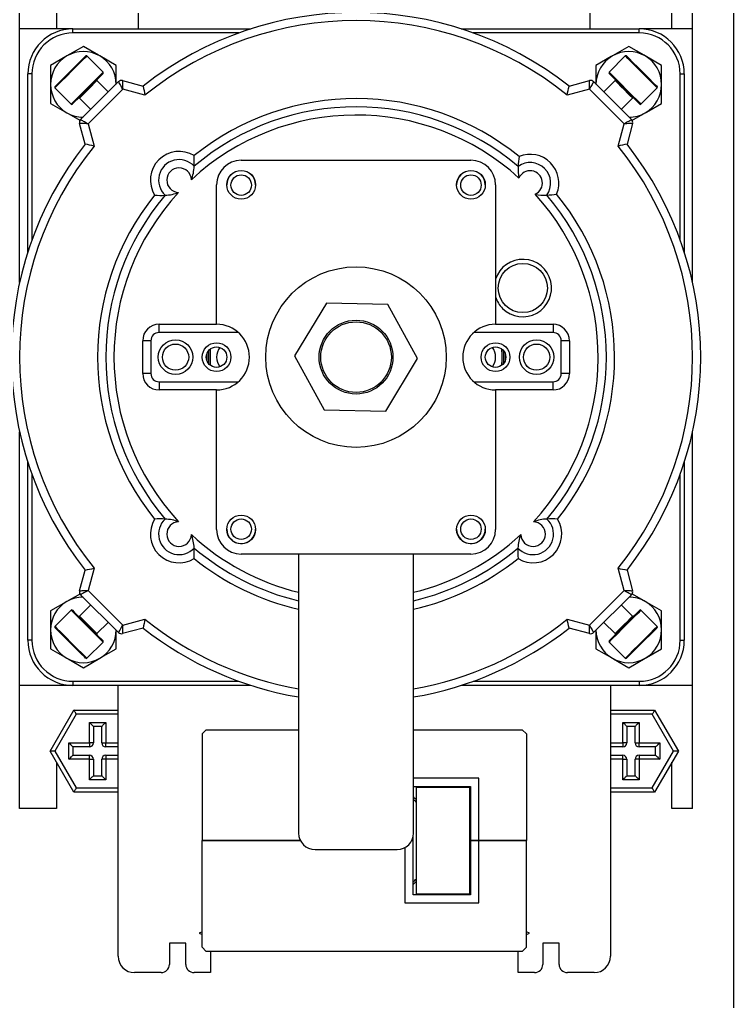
# Model space of a CAD drawing. Header units: millimetres. Extents: x 4754612 to 5801174, y 2368242 to 2777223.
# Drawn here: x 4950218.8 to 4950280.9, y 2426455.2 to 2426540.7 of the extents above; entities that cross this region are included whole.
import ezdxf

# ---------------------------------------------------------------- set-up
doc = ezdxf.new("R2010")
doc.units = ezdxf.units.MM
doc.header["$LTSCALE"] = 1000
doc.layers.add('(주)하나기공-LEADER', color=7, linetype='Continuous')

msp = doc.modelspace()

# ---------------------------------------------------------------- linework, layer by layer
at = {"layer": '(주)하나기공-LEADER', "color": 8, "linetype": 'ByBlock', "lineweight": -2}
for p, q in [((4950218.797, 2426539.868), (4950218.797, 2426550.583)), ((4950277.368, 2426539.868), (4950277.368, 2426550.583)), ((4950222.011, 2426545.477), (4950222.011, 2426539.868)), ((4950268.439, 2426544.991), (4950268.439, 2426539.868)), ((4950275.582, 2426539.868), (4950275.582, 2426544.241)), ((4950229.154, 2426539.868), (4950229.154, 2426543.66)), ((4950218.797, 2426517.804), (4950218.797, 2426539.868)), ((4950223.439, 2426539.868), (4950218.797, 2426539.868)), ((4950223.439, 2426539.511), (4950223.439, 2426539.868)), ((4950223.439, 2426539.868), (4950238.935, 2426539.868)), ((4950257.23, 2426539.868), (4950272.725, 2426539.868)), ((4950277.368, 2426539.868), (4950272.725, 2426539.868)), ((4950272.725, 2426539.511), (4950272.725, 2426539.868)), ((4950277.368, 2426517.804), (4950277.368, 2426539.868)), ((4950237.887, 2426539.511), (4950223.439, 2426539.511)), ((4950272.725, 2426539.511), (4950258.278, 2426539.511)), ((4950224.344, 2426538.335), (4950222.915, 2426537.51)), ((4950271.821, 2426538.335), (4950270.392, 2426537.51)), ((4950223.323, 2426536.287), (4950224.546, 2426537.51)), ((4950226.061, 2426536.096), (4950224.647, 2426537.51)), ((4950227.201, 2426536.685), (4950225.772, 2426537.51)), ((4950271.518, 2426537.51), (4950270.104, 2426536.096)), ((4950274.678, 2426536.685), (4950273.249, 2426537.51)), ((4950221.487, 2426536.685), (4950221.487, 2426535.036)), ((4950227.201, 2426535.036), (4950227.201, 2426536.685)), ((4950268.964, 2426536.685), (4950268.964, 2426535.036)), ((4950274.678, 2426535.036), (4950274.678, 2426536.685)), ((4950219.868, 2426535.94), (4950219.511, 2426535.94)), ((4950219.511, 2426520.444), (4950219.511, 2426535.94)), ((4950219.868, 2426535.94), (4950219.868, 2426521.493)), ((4950224.792, 2426534.827), (4950226.061, 2426536.096)), ((4950226.061, 2426535.995), (4950224.838, 2426534.772)), ((4950276.297, 2426535.94), (4950276.654, 2426535.94)), ((4950276.297, 2426521.493), (4950276.297, 2426535.94)), ((4950276.654, 2426535.94), (4950276.654, 2426520.444)), ((4950221.487, 2426535.036), (4950221.487, 2426533.386)), ((4950221.869, 2426534.733), (4950223.283, 2426533.318)), ((4950223.283, 2426533.318), (4950224.792, 2426534.827)), ((4950224.107, 2426531.971), (4950227.408, 2426535.273)), ((4950225.531, 2426535.364), (4950224.838, 2426534.672)), ((4950226.515, 2426534.38), (4950225.531, 2426535.364)), ((4950227.753, 2426535.365), (4950229.545, 2426534.885)), ((4950266.619, 2426534.885), (4950268.412, 2426535.365)), ((4950268.757, 2426535.273), (4950272.058, 2426531.971)), ((4950270.634, 2426535.364), (4950269.65, 2426534.38)), ((4950272.882, 2426533.318), (4950274.296, 2426534.733)), ((4950274.22, 2426534.909), (4950274.296, 2426534.834)), ((4950274.678, 2426533.386), (4950274.678, 2426535.036)), ((4950224.838, 2426534.672), (4950224.015, 2426533.849)), ((4950224.015, 2426533.849), (4950225, 2426532.864)), ((4950227.767, 2426534.622), (4950224.758, 2426531.612)), ((4950229.708, 2426534.102), (4950227.767, 2426534.622)), ((4950268.398, 2426534.622), (4950266.456, 2426534.102)), ((4950271.407, 2426531.612), (4950268.398, 2426534.622)), ((4950271.165, 2426532.864), (4950272.149, 2426533.849)), ((4950221.487, 2426533.386), (4950222.915, 2426532.561)), ((4950272.803, 2426533.396), (4950272.882, 2426533.318)), ((4950272.08, 2426531.886), (4950273.249, 2426532.561)), ((4950224.495, 2426529.834), (4950224.014, 2426531.626)), ((4950224.758, 2426531.612), (4950225.278, 2426529.671)), ((4950270.887, 2426529.671), (4950271.407, 2426531.612)), ((4950272.15, 2426531.626), (4950271.67, 2426529.834)), ((4950238.082, 2426528.44), (4950258.082, 2426528.44)), ((4950235.939, 2426514.154), (4950235.939, 2426526.297)), ((4950260.225, 2426526.297), (4950260.225, 2426514.154)), ((4950245.496, 2426515.993), (4950242.722, 2426511.405)), ((4950250.856, 2426515.885), (4950245.496, 2426515.993)), ((4950253.442, 2426511.189), (4950250.856, 2426515.885)), ((4950230.939, 2426513.44), (4950230.939, 2426514.154)), ((4950230.939, 2426514.154), (4950235.939, 2426514.154)), ((4950237.829, 2426513.44), (4950230.939, 2426513.44)), ((4950265.225, 2426513.44), (4950258.335, 2426513.44)), ((4950260.225, 2426514.154), (4950265.225, 2426514.154)), ((4950265.225, 2426514.154), (4950265.225, 2426513.44)), ((4950229.511, 2426509.868), (4950229.511, 2426512.726)), ((4950230.225, 2426512.726), (4950229.511, 2426512.726)), ((4950230.225, 2426512.726), (4950230.225, 2426509.868)), ((4950265.939, 2426509.868), (4950265.939, 2426512.726)), ((4950266.654, 2426512.726), (4950265.939, 2426512.726)), ((4950266.654, 2426512.726), (4950266.654, 2426509.868)), ((4950242.722, 2426511.405), (4950245.309, 2426506.709)), ((4950250.669, 2426506.601), (4950253.442, 2426511.189)), ((4950230.225, 2426509.868), (4950229.511, 2426509.868)), ((4950230.939, 2426509.154), (4950230.939, 2426508.44)), ((4950230.939, 2426509.154), (4950237.829, 2426509.154)), ((4950258.335, 2426509.154), (4950265.225, 2426509.154)), ((4950265.225, 2426508.44), (4950265.225, 2426509.154)), ((4950266.654, 2426509.868), (4950265.939, 2426509.868)), ((4950235.939, 2426508.44), (4950230.939, 2426508.44)), ((4950235.939, 2426496.297), (4950235.939, 2426508.44)), ((4950265.225, 2426508.44), (4950260.225, 2426508.44)), ((4950260.225, 2426508.44), (4950260.225, 2426496.297)), ((4950245.309, 2426506.709), (4950250.669, 2426506.601)), ((4950218.797, 2426482.726), (4950218.797, 2426504.79)), ((4950277.368, 2426482.726), (4950277.368, 2426504.79)), ((4950219.511, 2426486.654), (4950219.511, 2426502.15)), ((4950276.654, 2426502.15), (4950276.654, 2426486.654)), ((4950219.868, 2426501.101), (4950219.868, 2426486.654)), ((4950276.297, 2426486.654), (4950276.297, 2426501.101)), ((4950258.082, 2426494.154), (4950238.082, 2426494.154)), ((4950243.082, 2426494.154), (4950243.082, 2426469.868)), ((4950253.082, 2426469.868), (4950253.082, 2426494.154)), ((4950225.278, 2426492.923), (4950224.758, 2426490.982)), ((4950271.407, 2426490.982), (4950270.887, 2426492.923)), ((4950224.014, 2426490.967), (4950224.495, 2426492.76)), ((4950271.67, 2426492.76), (4950272.15, 2426490.967)), ((4950224.084, 2426490.708), (4950222.915, 2426490.033)), ((4950227.408, 2426487.321), (4950224.107, 2426490.623)), ((4950224.758, 2426490.982), (4950227.767, 2426487.972)), ((4950268.398, 2426487.972), (4950271.407, 2426490.982)), ((4950272.058, 2426490.623), (4950268.757, 2426487.321)), ((4950225, 2426489.73), (4950224.015, 2426488.745)), ((4950272.149, 2426488.745), (4950271.165, 2426489.73)), ((4950274.678, 2426489.208), (4950273.249, 2426490.033)), ((4950221.487, 2426489.208), (4950221.487, 2426487.558)), ((4950223.283, 2426489.276), (4950221.869, 2426487.861)), ((4950274.296, 2426487.861), (4950272.882, 2426489.276)), ((4950274.678, 2426487.558), (4950274.678, 2426489.208)), ((4950225.531, 2426487.23), (4950226.515, 2426488.214)), ((4950229.545, 2426487.709), (4950227.753, 2426487.229)), ((4950227.767, 2426487.972), (4950229.708, 2426488.492)), ((4950266.456, 2426488.492), (4950268.398, 2426487.972)), ((4950268.412, 2426487.229), (4950266.619, 2426487.709)), ((4950269.65, 2426488.214), (4950270.634, 2426487.23)), ((4950221.487, 2426487.558), (4950221.487, 2426485.909)), ((4950227.201, 2426485.909), (4950227.201, 2426487.558)), ((4950268.964, 2426487.558), (4950268.964, 2426485.909)), ((4950274.678, 2426485.909), (4950274.678, 2426487.558)), ((4950219.868, 2426486.654), (4950219.511, 2426486.654)), ((4950224.647, 2426485.084), (4950226.061, 2426486.498)), ((4950270.104, 2426486.498), (4950271.518, 2426485.084)), ((4950276.297, 2426486.654), (4950276.654, 2426486.654)), ((4950221.487, 2426485.909), (4950222.915, 2426485.084)), ((4950268.964, 2426485.909), (4950270.392, 2426485.084)), ((4950224.344, 2426484.259), (4950225.772, 2426485.084)), ((4950271.821, 2426484.259), (4950273.249, 2426485.084)), ((4950223.439, 2426482.726), (4950218.797, 2426482.726)), ((4950218.797, 2426472.011), (4950218.797, 2426482.726)), ((4950223.439, 2426483.083), (4950223.439, 2426482.726)), ((4950223.439, 2426483.083), (4950237.887, 2426483.083)), ((4950238.935, 2426482.726), (4950223.439, 2426482.726)), ((4950227.368, 2426459.154), (4950227.368, 2426482.726)), ((4950272.725, 2426482.726), (4950257.23, 2426482.726)), ((4950258.278, 2426483.083), (4950272.725, 2426483.083)), ((4950270.225, 2426482.726), (4950270.225, 2426459.154)), ((4950272.725, 2426483.083), (4950272.725, 2426482.726)), ((4950277.368, 2426482.726), (4950272.725, 2426482.726)), ((4950277.368, 2426472.011), (4950277.368, 2426482.726)), ((4950221.458, 2426477.011), (4950223.52, 2426480.583)), ((4950223.727, 2426480.226), (4950221.871, 2426477.011)), ((4950223.52, 2426480.583), (4950227.368, 2426480.583)), ((4950227.368, 2426480.226), (4950223.727, 2426480.226)), ((4950270.225, 2426480.583), (4950274.073, 2426480.583)), ((4950273.867, 2426480.226), (4950270.225, 2426480.226)), ((4950275.722, 2426477.011), (4950273.867, 2426480.226)), ((4950274.073, 2426480.583), (4950276.135, 2426477.011)), ((4950224.868, 2426477.726), (4950224.868, 2426479.511)), ((4950224.868, 2426479.511), (4950226.297, 2426479.511)), ((4950225.225, 2426479.154), (4950225.225, 2426477.726)), ((4950225.939, 2426479.154), (4950225.225, 2426479.154)), ((4950225.939, 2426477.726), (4950225.939, 2426479.154)), ((4950226.297, 2426479.511), (4950226.297, 2426477.726)), ((4950271.297, 2426479.511), (4950272.725, 2426479.511)), ((4950271.297, 2426477.726), (4950271.297, 2426479.511)), ((4950271.654, 2426479.154), (4950271.654, 2426477.726)), ((4950272.368, 2426479.154), (4950271.654, 2426479.154)), ((4950272.368, 2426477.726), (4950272.368, 2426479.154)), ((4950272.725, 2426479.511), (4950272.725, 2426477.726)), ((4950235.047, 2426478.861), (4950234.689, 2426478.504)), ((4950234.689, 2426478.504), (4950234.689, 2426469.218)), ((4950235.047, 2426478.861), (4950243.082, 2426478.861)), ((4950253.082, 2426478.861), (4950262.547, 2426478.861)), ((4950262.904, 2426478.504), (4950262.547, 2426478.861)), ((4950262.904, 2426478.504), (4950262.904, 2426469.218)), ((4950223.082, 2426476.297), (4950223.082, 2426477.726)), ((4950223.082, 2426477.726), (4950224.868, 2426477.726)), ((4950225.225, 2426477.726), (4950224.868, 2426477.726)), ((4950224.868, 2426477.726), (4950224.868, 2426477.368)), ((4950225.939, 2426477.726), (4950226.297, 2426477.726)), ((4950226.297, 2426477.368), (4950226.297, 2426477.726)), ((4950226.297, 2426477.726), (4950227.368, 2426477.726)), ((4950270.225, 2426477.726), (4950271.297, 2426477.726)), ((4950271.297, 2426477.726), (4950271.297, 2426477.368)), ((4950271.654, 2426477.726), (4950271.297, 2426477.726)), ((4950272.368, 2426477.726), (4950272.725, 2426477.726)), ((4950272.725, 2426477.726), (4950274.511, 2426477.726)), ((4950272.725, 2426477.368), (4950272.725, 2426477.726)), ((4950274.511, 2426477.726), (4950274.511, 2426476.297)), ((4950221.871, 2426477.011), (4950221.458, 2426477.011)), ((4950223.52, 2426473.44), (4950221.458, 2426477.011)), ((4950221.871, 2426477.011), (4950223.727, 2426473.797)), ((4950223.439, 2426477.368), (4950223.439, 2426476.654)), ((4950224.868, 2426477.368), (4950223.439, 2426477.368)), ((4950223.439, 2426476.654), (4950224.868, 2426476.654)), ((4950224.868, 2426476.297), (4950224.868, 2426476.654)), ((4950227.368, 2426477.368), (4950226.297, 2426477.368)), ((4950226.297, 2426476.654), (4950226.297, 2426476.297)), ((4950226.297, 2426476.654), (4950227.368, 2426476.654)), ((4950271.297, 2426477.368), (4950270.225, 2426477.368)), ((4950270.225, 2426476.654), (4950271.297, 2426476.654)), ((4950271.297, 2426476.297), (4950271.297, 2426476.654)), ((4950274.154, 2426477.368), (4950272.725, 2426477.368)), ((4950272.725, 2426476.654), (4950274.154, 2426476.654)), ((4950272.725, 2426476.654), (4950272.725, 2426476.297)), ((4950273.867, 2426473.797), (4950275.722, 2426477.011)), ((4950276.135, 2426477.011), (4950274.073, 2426473.44)), ((4950274.154, 2426476.654), (4950274.154, 2426477.368)), ((4950276.135, 2426477.011), (4950275.722, 2426477.011)), ((4950222.011, 2426476.054), (4950222.011, 2426472.011)), ((4950224.868, 2426476.297), (4950223.082, 2426476.297)), ((4950224.868, 2426474.511), (4950224.868, 2426476.297)), ((4950224.868, 2426476.297), (4950225.225, 2426476.297)), ((4950225.225, 2426476.297), (4950225.225, 2426474.868)), ((4950225.939, 2426474.868), (4950225.939, 2426476.297)), ((4950226.297, 2426476.297), (4950225.939, 2426476.297)), ((4950226.297, 2426476.297), (4950226.297, 2426474.511)), ((4950227.368, 2426476.297), (4950226.297, 2426476.297)), ((4950271.297, 2426476.297), (4950270.225, 2426476.297)), ((4950271.297, 2426474.511), (4950271.297, 2426476.297)), ((4950271.297, 2426476.297), (4950271.654, 2426476.297)), ((4950271.654, 2426476.297), (4950271.654, 2426474.868)), ((4950272.368, 2426474.868), (4950272.368, 2426476.297)), ((4950272.725, 2426476.297), (4950272.368, 2426476.297)), ((4950272.725, 2426476.297), (4950272.725, 2426474.511)), ((4950274.511, 2426476.297), (4950272.725, 2426476.297)), ((4950275.582, 2426472.011), (4950275.582, 2426476.054)), ((4950225.225, 2426474.868), (4950225.939, 2426474.868)), ((4950271.654, 2426474.868), (4950272.368, 2426474.868)), ((4950226.297, 2426474.511), (4950224.868, 2426474.511)), ((4950258.761, 2426474.647), (4950253.082, 2426474.647)), ((4950258.761, 2426469.218), (4950258.761, 2426474.647)), ((4950272.725, 2426474.511), (4950271.297, 2426474.511)), ((4950227.368, 2426473.44), (4950223.52, 2426473.44)), ((4950223.727, 2426473.797), (4950227.368, 2426473.797)), ((4950253.082, 2426473.933), (4950258.047, 2426473.933)), ((4950253.332, 2426473.861), (4950257.975, 2426473.861)), ((4950253.332, 2426464.576), (4950253.332, 2426473.861)), ((4950257.975, 2426473.861), (4950257.975, 2426473.933)), ((4950257.975, 2426464.576), (4950257.975, 2426473.861)), ((4950258.047, 2426473.933), (4950258.047, 2426469.218)), ((4950270.225, 2426473.797), (4950273.867, 2426473.797)), ((4950274.073, 2426473.44), (4950270.225, 2426473.44)), ((4950222.011, 2426472.011), (4950218.797, 2426472.011)), ((4950277.368, 2426472.011), (4950275.582, 2426472.011)), ((4950234.689, 2426469.218), (4950243.239, 2426469.218)), ((4950234.689, 2426459.933), (4950234.689, 2426469.218)), ((4950243.239, 2426469.218), (4950234.689, 2426469.218)), ((4950252.926, 2426469.218), (4950253.047, 2426469.218)), ((4950253.047, 2426469.218), (4950252.926, 2426469.218)), ((4950253.047, 2426469.218), (4950253.047, 2426469.551)), ((4950253.047, 2426464.504), (4950253.047, 2426469.218)), ((4950258.047, 2426469.218), (4950258.761, 2426469.218)), ((4950258.047, 2426469.218), (4950258.047, 2426464.504)), ((4950258.761, 2426469.218), (4950258.047, 2426469.218)), ((4950258.761, 2426469.218), (4950262.904, 2426469.218)), ((4950258.761, 2426463.79), (4950258.761, 2426469.218)), ((4950262.904, 2426469.218), (4950258.761, 2426469.218)), ((4950262.904, 2426459.933), (4950262.904, 2426469.218)), ((4950244.511, 2426468.44), (4950251.654, 2426468.44)), ((4950252.332, 2426468.611), (4950252.332, 2426463.79)), ((4950252.332, 2426463.79), (4950258.761, 2426463.79)), ((4950258.047, 2426464.504), (4950253.047, 2426464.504)), ((4950253.332, 2426464.576), (4950257.975, 2426464.576)), ((4950257.975, 2426464.504), (4950257.975, 2426464.576)), ((4950234.689, 2426461.28), (4950234.414, 2426461.166)), ((4950263.179, 2426461.166), (4950262.904, 2426461.28)), ((4950234.414, 2426461.166), (4950234.689, 2426461.051)), ((4950262.904, 2426461.051), (4950263.179, 2426461.166)), ((4950233.261, 2426460.29), (4950231.832, 2426460.29)), ((4950231.832, 2426460.29), (4950231.832, 2426458.44)), ((4950233.261, 2426458.44), (4950233.261, 2426460.29)), ((4950234.689, 2426459.933), (4950235.047, 2426459.576)), ((4950262.547, 2426459.576), (4950235.047, 2426459.576)), ((4950235.404, 2426459.576), (4950235.404, 2426457.726)), ((4950262.189, 2426457.726), (4950262.189, 2426459.576)), ((4950262.547, 2426459.576), (4950262.904, 2426459.933)), ((4950265.761, 2426460.29), (4950264.332, 2426460.29)), ((4950264.332, 2426460.29), (4950264.332, 2426458.44)), ((4950265.761, 2426458.44), (4950265.761, 2426460.29)), ((4950231.118, 2426457.726), (4950228.797, 2426457.726)), ((4950235.404, 2426457.726), (4950233.975, 2426457.726)), ((4950263.618, 2426457.726), (4950262.189, 2426457.726)), ((4950268.797, 2426457.726), (4950266.475, 2426457.726))]:
    msp.add_line(p, q, dxfattribs=at)
msp.add_lwpolyline([(4950280.925, 2426452.726), (4950088.068, 2426452.726), (4950088.068, 2426555.583), (4950088.068, 2426557.726), (4950280.925, 2426557.726), (4950280.925, 2426555.583)], close=True, dxfattribs=at)
for points in [[(4950225.772, 2426537.51), (4950225.671, 2426537.569), (4950224.344, 2426538.335)], [(4950273.249, 2426537.51), (4950273.148, 2426537.569), (4950271.821, 2426538.335)], [(4950222.915, 2426537.51), (4950222.814, 2426537.451), (4950221.487, 2426536.685)], [(4950224.647, 2426537.51), (4950224.647, 2426537.51), (4950224.55, 2426537.414), (4950224.279, 2426537.142), (4950223.869, 2426536.733), (4950223.378, 2426536.241)], [(4950270.392, 2426537.51), (4950270.291, 2426537.451), (4950268.964, 2426536.685)], [(4950274.296, 2426534.733), (4950274.218, 2426534.811), (4950273.963, 2426535.065), (4950273.566, 2426535.462), (4950273.08, 2426535.948), (4950272.57, 2426536.458), (4950272.106, 2426536.922), (4950271.75, 2426537.278), (4950271.551, 2426537.478), (4950271.518, 2426537.51)], [(4950271.619, 2426537.51), (4950271.65, 2426537.479), (4950271.843, 2426537.286), (4950272.186, 2426536.943), (4950272.633, 2426536.496), (4950273.124, 2426536.005), (4950273.593, 2426535.537), (4950273.975, 2426535.154), (4950274.22, 2426534.909)], [(4950221.869, 2426534.834), (4950221.89, 2426534.855), (4950222.065, 2426535.03), (4950222.394, 2426535.359), (4950222.833, 2426535.798), (4950223.323, 2426536.287)], [(4950223.378, 2426536.241), (4950222.87, 2426535.733), (4950222.414, 2426535.278), (4950222.072, 2426534.936), (4950221.891, 2426534.755), (4950221.869, 2426534.733)], [(4950270.104, 2426536.096), (4950270.136, 2426536.064), (4950270.336, 2426535.864), (4950270.692, 2426535.508), (4950271.156, 2426535.044), (4950271.666, 2426534.534), (4950272.152, 2426534.048), (4950272.549, 2426533.651), (4950272.803, 2426533.396)], [(4950272.781, 2426533.318), (4950272.705, 2426533.394), (4950272.46, 2426533.639), (4950272.077, 2426534.022), (4950271.609, 2426534.49), (4950271.118, 2426534.981), (4950270.671, 2426535.428), (4950270.328, 2426535.771), (4950270.135, 2426535.964), (4950270.104, 2426535.995)], [(4950224.838, 2426534.772), (4950224.348, 2426534.283), (4950223.909, 2426533.844), (4950223.58, 2426533.515), (4950223.405, 2426533.34), (4950223.384, 2426533.318)], [(4950227.767, 2426534.622), (4950227.697, 2426534.749), (4950227.63, 2426534.871), (4950227.568, 2426534.983), (4950227.513, 2426535.082), (4950227.468, 2426535.163), (4950227.435, 2426535.223), (4950227.415, 2426535.26), (4950227.408, 2426535.273)], [(4950227.753, 2426535.365), (4950227.753, 2426535.351), (4950227.754, 2426535.308), (4950227.755, 2426535.24), (4950227.757, 2426535.147), (4950227.759, 2426535.035), (4950227.762, 2426534.906), (4950227.764, 2426534.767), (4950227.767, 2426534.622)], [(4950268.398, 2426534.622), (4950268.4, 2426534.767), (4950268.403, 2426534.906), (4950268.405, 2426535.035), (4950268.408, 2426535.147), (4950268.409, 2426535.24), (4950268.411, 2426535.308), (4950268.412, 2426535.351), (4950268.412, 2426535.365)], [(4950268.757, 2426535.273), (4950268.751, 2426535.263), (4950268.735, 2426535.233), (4950268.709, 2426535.185), (4950268.673, 2426535.12), (4950268.628, 2426535.04), (4950268.577, 2426534.947), (4950268.52, 2426534.844), (4950268.46, 2426534.735), (4950268.398, 2426534.622)], [(4950272.149, 2426533.849), (4950272.107, 2426533.891), (4950271.956, 2426534.042), (4950271.72, 2426534.278), (4950271.434, 2426534.564), (4950271.141, 2426534.857), (4950270.886, 2426535.111), (4950270.709, 2426535.289), (4950270.635, 2426535.363), (4950270.634, 2426535.364)], [(4950273.249, 2426532.561), (4950273.351, 2426532.62), (4950274.678, 2426533.386)], [(4950222.915, 2426532.561), (4950223.017, 2426532.503), (4950224.084, 2426531.886)], [(4950224.758, 2426531.612), (4950224.613, 2426531.615), (4950224.473, 2426531.618), (4950224.345, 2426531.62), (4950224.232, 2426531.622), (4950224.14, 2426531.624), (4950224.071, 2426531.625), (4950224.029, 2426531.626), (4950224.014, 2426531.626)], [(4950224.107, 2426531.971), (4950224.117, 2426531.966), (4950224.146, 2426531.95), (4950224.194, 2426531.923), (4950224.259, 2426531.887), (4950224.339, 2426531.843), (4950224.432, 2426531.792), (4950224.535, 2426531.735), (4950224.645, 2426531.675), (4950224.758, 2426531.612)], [(4950271.407, 2426531.612), (4950271.52, 2426531.675), (4950271.63, 2426531.735), (4950271.732, 2426531.792), (4950271.825, 2426531.843), (4950271.906, 2426531.887), (4950271.971, 2426531.923), (4950272.019, 2426531.95), (4950272.048, 2426531.966), (4950272.058, 2426531.971)], [(4950272.15, 2426531.626), (4950272.139, 2426531.626), (4950272.106, 2426531.626), (4950272.051, 2426531.625), (4950271.976, 2426531.623), (4950271.885, 2426531.621), (4950271.779, 2426531.619), (4950271.661, 2426531.617), (4950271.536, 2426531.615), (4950271.407, 2426531.612)], [(4950224.014, 2426490.967), (4950224.029, 2426490.968), (4950224.071, 2426490.969), (4950224.14, 2426490.97), (4950224.232, 2426490.972), (4950224.345, 2426490.974), (4950224.473, 2426490.976), (4950224.613, 2426490.979), (4950224.758, 2426490.982)], [(4950224.758, 2426490.982), (4950224.631, 2426490.912), (4950224.509, 2426490.844), (4950224.396, 2426490.782), (4950224.297, 2426490.728), (4950224.216, 2426490.683), (4950224.156, 2426490.65), (4950224.119, 2426490.629), (4950224.107, 2426490.623)], [(4950271.407, 2426490.982), (4950271.552, 2426490.979), (4950271.691, 2426490.976), (4950271.82, 2426490.974), (4950271.933, 2426490.972), (4950272.025, 2426490.97), (4950272.094, 2426490.969), (4950272.136, 2426490.968), (4950272.15, 2426490.967)], [(4950272.058, 2426490.623), (4950272.045, 2426490.629), (4950272.008, 2426490.65), (4950271.948, 2426490.683), (4950271.867, 2426490.728), (4950271.769, 2426490.782), (4950271.656, 2426490.844), (4950271.534, 2426490.912), (4950271.407, 2426490.982)], [(4950273.249, 2426490.033), (4950273.148, 2426490.091), (4950272.08, 2426490.708)], [(4950222.915, 2426490.033), (4950222.814, 2426489.974), (4950221.487, 2426489.208)], [(4950226.061, 2426486.498), (4950226.059, 2426486.499), (4950225.942, 2426486.617), (4950225.653, 2426486.906), (4950225.231, 2426487.327), (4950224.734, 2426487.824), (4950224.229, 2426488.33), (4950223.783, 2426488.775), (4950223.458, 2426489.101), (4950223.296, 2426489.263), (4950223.283, 2426489.276)], [(4950223.384, 2426489.276), (4950223.397, 2426489.263), (4950223.552, 2426489.107), (4950223.866, 2426488.794), (4950224.296, 2426488.364), (4950224.783, 2426487.877), (4950225.262, 2426487.398), (4950225.668, 2426486.992), (4950225.946, 2426486.713), (4950226.059, 2426486.6), (4950226.061, 2426486.599)], [(4950224.015, 2426488.745), (4950224.044, 2426488.717), (4950224.179, 2426488.582), (4950224.404, 2426488.357), (4950224.685, 2426488.076), (4950224.979, 2426487.781), (4950225.243, 2426487.518), (4950225.434, 2426487.326), (4950225.525, 2426487.235), (4950225.531, 2426487.23)], [(4950270.104, 2426486.599), (4950270.168, 2426486.663), (4950270.402, 2426486.897), (4950270.776, 2426487.272), (4950271.241, 2426487.736), (4950271.732, 2426488.228), (4950272.185, 2426488.68), (4950272.537, 2426489.032), (4950272.741, 2426489.236), (4950272.781, 2426489.276)], [(4950272.882, 2426489.276), (4950272.841, 2426489.235), (4950272.629, 2426489.023), (4950272.263, 2426488.657), (4950271.794, 2426488.188), (4950271.284, 2426487.678), (4950270.802, 2426487.196), (4950270.413, 2426486.807), (4950270.17, 2426486.564), (4950270.104, 2426486.498)], [(4950270.634, 2426487.23), (4950270.634, 2426487.231), (4950270.702, 2426487.298), (4950270.874, 2426487.47), (4950271.126, 2426487.722), (4950271.417, 2426488.013), (4950271.705, 2426488.301), (4950271.945, 2426488.541), (4950272.101, 2426488.697), (4950272.149, 2426488.745)], [(4950221.869, 2426487.861), (4950221.882, 2426487.848), (4950222.044, 2426487.687), (4950222.369, 2426487.361), (4950222.815, 2426486.915), (4950223.32, 2426486.41), (4950223.817, 2426485.913), (4950224.239, 2426485.492), (4950224.528, 2426485.203), (4950224.645, 2426485.085), (4950224.647, 2426485.084)], [(4950224.546, 2426485.084), (4950224.544, 2426485.085), (4950224.431, 2426485.198), (4950224.153, 2426485.477), (4950223.746, 2426485.883), (4950223.267, 2426486.362), (4950222.78, 2426486.849), (4950222.351, 2426487.278), (4950222.037, 2426487.592), (4950221.881, 2426487.748), (4950221.869, 2426487.76)], [(4950227.408, 2426487.321), (4950227.415, 2426487.334), (4950227.435, 2426487.371), (4950227.468, 2426487.431), (4950227.513, 2426487.512), (4950227.568, 2426487.611), (4950227.63, 2426487.723), (4950227.697, 2426487.845), (4950227.767, 2426487.972)], [(4950227.767, 2426487.972), (4950227.764, 2426487.827), (4950227.762, 2426487.688), (4950227.759, 2426487.559), (4950227.757, 2426487.447), (4950227.755, 2426487.354), (4950227.754, 2426487.286), (4950227.753, 2426487.243), (4950227.753, 2426487.229)], [(4950268.412, 2426487.229), (4950268.412, 2426487.24), (4950268.411, 2426487.274), (4950268.41, 2426487.329), (4950268.408, 2426487.403), (4950268.407, 2426487.494), (4950268.405, 2426487.601), (4950268.402, 2426487.718), (4950268.4, 2426487.843), (4950268.398, 2426487.972)], [(4950268.398, 2426487.972), (4950268.46, 2426487.859), (4950268.52, 2426487.75), (4950268.577, 2426487.647), (4950268.628, 2426487.554), (4950268.673, 2426487.474), (4950268.709, 2426487.409), (4950268.735, 2426487.361), (4950268.751, 2426487.331), (4950268.757, 2426487.321)], [(4950271.518, 2426485.084), (4950271.585, 2426485.15), (4950271.827, 2426485.393), (4950272.216, 2426485.782), (4950272.698, 2426486.264), (4950273.208, 2426486.774), (4950273.678, 2426487.243), (4950274.043, 2426487.609), (4950274.255, 2426487.821), (4950274.296, 2426487.861)], [(4950274.296, 2426487.76), (4950274.256, 2426487.721), (4950274.052, 2426487.517), (4950273.7, 2426487.165), (4950273.248, 2426486.712), (4950272.756, 2426486.221), (4950272.292, 2426485.756), (4950271.917, 2426485.382), (4950271.683, 2426485.148), (4950271.619, 2426485.084)], [(4950225.772, 2426485.084), (4950225.874, 2426485.143), (4950227.201, 2426485.909)], [(4950273.249, 2426485.084), (4950273.351, 2426485.143), (4950274.678, 2426485.909)], [(4950222.915, 2426485.084), (4950223.017, 2426485.025), (4950224.344, 2426484.259)], [(4950270.392, 2426485.084), (4950270.494, 2426485.025), (4950271.821, 2426484.259)], [(4950223.727, 2426480.226), (4950223.686, 2426480.295), (4950223.648, 2426480.362), (4950223.612, 2426480.424), (4950223.581, 2426480.478), (4950223.555, 2426480.523), (4950223.536, 2426480.556), (4950223.524, 2426480.576), (4950223.52, 2426480.583)], [(4950274.073, 2426480.583), (4950274.07, 2426480.577), (4950274.06, 2426480.561), (4950274.045, 2426480.535), (4950274.025, 2426480.499), (4950273.999, 2426480.455), (4950273.97, 2426480.404), (4950273.937, 2426480.348), (4950273.902, 2426480.288), (4950273.867, 2426480.226)], [(4950225.225, 2426479.154), (4950225.218, 2426479.161), (4950225.198, 2426479.181), (4950225.165, 2426479.214), (4950225.121, 2426479.259), (4950225.066, 2426479.313), (4950225.005, 2426479.375), (4950224.938, 2426479.442), (4950224.868, 2426479.511)], [(4950225.939, 2426479.154), (4950225.946, 2426479.161), (4950225.967, 2426479.181), (4950226, 2426479.214), (4950226.044, 2426479.259), (4950226.098, 2426479.313), (4950226.16, 2426479.375), (4950226.227, 2426479.442), (4950226.297, 2426479.511)], [(4950271.654, 2426479.154), (4950271.647, 2426479.161), (4950271.627, 2426479.181), (4950271.594, 2426479.214), (4950271.549, 2426479.259), (4950271.495, 2426479.313), (4950271.433, 2426479.375), (4950271.366, 2426479.442), (4950271.297, 2426479.511)], [(4950272.368, 2426479.154), (4950272.375, 2426479.161), (4950272.395, 2426479.181), (4950272.428, 2426479.214), (4950272.473, 2426479.259), (4950272.527, 2426479.313), (4950272.588, 2426479.375), (4950272.655, 2426479.442), (4950272.725, 2426479.511)], [(4950223.082, 2426477.726), (4950223.152, 2426477.656), (4950223.219, 2426477.589), (4950223.281, 2426477.527), (4950223.335, 2426477.473), (4950223.379, 2426477.429), (4950223.412, 2426477.396), (4950223.433, 2426477.375), (4950223.439, 2426477.368)], [(4950274.154, 2426477.368), (4950274.161, 2426477.375), (4950274.181, 2426477.396), (4950274.214, 2426477.429), (4950274.258, 2426477.473), (4950274.312, 2426477.527), (4950274.374, 2426477.589), (4950274.441, 2426477.656), (4950274.511, 2426477.726)], [(4950223.082, 2426476.297), (4950223.152, 2426476.367), (4950223.219, 2426476.434), (4950223.281, 2426476.495), (4950223.335, 2426476.55), (4950223.379, 2426476.594), (4950223.412, 2426476.627), (4950223.433, 2426476.647), (4950223.439, 2426476.654)], [(4950274.154, 2426476.654), (4950274.161, 2426476.647), (4950274.181, 2426476.627), (4950274.214, 2426476.594), (4950274.258, 2426476.55), (4950274.312, 2426476.495), (4950274.374, 2426476.434), (4950274.441, 2426476.367), (4950274.511, 2426476.297)], [(4950224.868, 2426474.511), (4950224.938, 2426474.581), (4950225.005, 2426474.648), (4950225.066, 2426474.71), (4950225.121, 2426474.764), (4950225.165, 2426474.808), (4950225.198, 2426474.841), (4950225.218, 2426474.862), (4950225.225, 2426474.868)], [(4950226.297, 2426474.511), (4950226.227, 2426474.581), (4950226.16, 2426474.648), (4950226.098, 2426474.71), (4950226.044, 2426474.764), (4950226, 2426474.808), (4950225.967, 2426474.841), (4950225.946, 2426474.862), (4950225.939, 2426474.868)], [(4950271.297, 2426474.511), (4950271.366, 2426474.581), (4950271.433, 2426474.648), (4950271.495, 2426474.71), (4950271.549, 2426474.764), (4950271.594, 2426474.808), (4950271.627, 2426474.841), (4950271.647, 2426474.862), (4950271.654, 2426474.868)], [(4950272.725, 2426474.511), (4950272.655, 2426474.581), (4950272.588, 2426474.648), (4950272.527, 2426474.71), (4950272.473, 2426474.764), (4950272.428, 2426474.808), (4950272.395, 2426474.841), (4950272.375, 2426474.862), (4950272.368, 2426474.868)], [(4950223.727, 2426473.797), (4950223.686, 2426473.727), (4950223.648, 2426473.66), (4950223.612, 2426473.599), (4950223.581, 2426473.544), (4950223.555, 2426473.5), (4950223.536, 2426473.467), (4950223.524, 2426473.447), (4950223.52, 2426473.44)], [(4950274.073, 2426473.44), (4950274.069, 2426473.447), (4950274.057, 2426473.467), (4950274.038, 2426473.5), (4950274.012, 2426473.544), (4950273.981, 2426473.599), (4950273.946, 2426473.66), (4950273.907, 2426473.727), (4950273.867, 2426473.797)]]:
    msp.add_lwpolyline(points, dxfattribs=at)
for centre, radius in [((4950238.082, 2426526.297), 1.25), ((4950238.082, 2426526.271), 0.893), ((4950258.082, 2426526.297), 1.25), ((4950258.082, 2426526.271), 0.893), ((4950262.6, 2426517.311), 2.143), ((4950248.082, 2426511.297), 7.857), ((4950248.082, 2426511.297), 3.214), ((4950248.082, 2426511.297), 3.071), ((4950232.368, 2426511.297), 1.5), ((4950235.939, 2426511.297), 1.25), ((4950260.225, 2426511.297), 1.25), ((4950263.797, 2426511.297), 1.5), ((4950232.368, 2426511.297), 1.143), ((4950235.939, 2426511.297), 0.893), ((4950260.225, 2426511.297), 0.893), ((4950263.797, 2426511.297), 1.143), ((4950238.082, 2426496.297), 1.25), ((4950238.082, 2426496.323), 0.893), ((4950258.082, 2426496.297), 1.25), ((4950258.082, 2426496.323), 0.893)]:
    msp.add_circle(centre, radius, dxfattribs=at)
for centre, radius, start, end in [((4950248.082, 2426511.297), 30, 51.83714, 128.16286), ((4950223.439, 2426535.94), 3.929, 90, 180), ((4950248.082, 2426511.297), 29.286, 51.14106, 128.85894), ((4950272.725, 2426535.94), 3.929, 0, 90), ((4950223.439, 2426535.94), 3.571, 90, 180), ((4950272.725, 2426535.94), 3.571, 0, 90), ((4950224.344, 2426535.036), 2.857, 120, 180), ((4950224.344, 2426535.036), 2.857, 60, 120), ((4950224.596, 2426537.46), 0.0714, 45, 135), ((4950224.344, 2426535.036), 2.857, 0, 60), ((4950271.821, 2426535.036), 2.857, 120, 180), ((4950271.821, 2426535.036), 2.857, 60, 120), ((4950271.568, 2426537.46), 0.0714, 45, 135), ((4950271.821, 2426535.036), 2.857, 0, 60), ((4950226.01, 2426536.046), 0.0714, 315, 45), ((4950270.154, 2426536.046), 0.0714, 135, 225), ((4950224.344, 2426535.036), 2.857, 180, 240), ((4950221.919, 2426534.783), 0.0714, 135, 225), ((4950225.581, 2426535.414), 0.0714, 135, 225), ((4950227.66, 2426535.02), 0.357, 75, 135), ((4950348.99, 2426559.331), 121.92, 191.56663, 191.94255), ((4950135.144, 2426561.833), 134.209, 348.07503, 348.41653), ((4950268.504, 2426535.02), 0.357, 45, 105), ((4950270.583, 2426535.414), 0.0714, 315, 45), ((4950271.821, 2426535.036), 2.857, 300, 0), ((4950274.245, 2426534.783), 0.0714, 315, 45), ((4950223.965, 2426533.798), 0.0714, 45, 135), ((4950272.2, 2426533.798), 0.0714, 45, 135), ((4950223.334, 2426533.369), 0.0714, 225, 315), ((4950248.082, 2426511.297), 22.5, 50.89656, 128.79694), ((4950248.082, 2426511.297), 21.786, 49.64095, 130.30231), ((4950272.831, 2426533.369), 0.0714, 225, 315), ((4950224.344, 2426535.036), 2.857, 240, 269.40056), ((4950248.082, 2426511.297), 21.071, 47.724, 132.86429), ((4950271.821, 2426535.036), 2.857, 270.59944, 300), ((4950224.359, 2426531.719), 0.357, 135, 195), ((4950271.805, 2426531.719), 0.357, 345, 45), ((4950248.082, 2426511.297), 30, 141.83714, 218.16286), ((4950248.082, 2426511.297), 29.286, 141.14106, 218.85894), ((4950197.265, 2426397.01), 135.586, 78.07658, 78.41461), ((4950298.891, 2426397.05), 135.545, 101.58534, 101.92347), ((4950248.082, 2426511.297), 29.286, 321.14106, 38.85894), ((4950248.082, 2426511.297), 30, 321.83714, 38.16286), ((4950232.677, 2426526.702), 2.5, 58.475, 211.525), ((4950226.591, 2426528.322), 7.411, 356.82238, 3.94888), ((4950270.529, 2426527.523), 8.347, 171.49561, 177.42506), ((4950263.235, 2426526.449), 2.5, 337.39269, 112.60731), ((4950232.677, 2426526.702), 1.786, 42.65115, 227.34885), ((4950230.241, 2426528.079), 3.754, 339.1237, 357.43991), ((4950238.082, 2426526.297), 2.143, 90, 180), ((4950258.082, 2426526.297), 2.143, 0, 90), ((4950266.463, 2426527.674), 4.279, 177.00066, 190.58193), ((4950263.235, 2426526.449), 1.786, 324.2069, 125.7931), ((4950232.677, 2426526.702), 1.071, 2.13073, 267.86927), ((4950238.082, 2426526.271), 1.25, 0.59085, 179.40931), ((4950258.082, 2426526.271), 1.25, 0.58904, 179.41096), ((4950263.235, 2426526.449), 1.071, 294.1725, 155.8275), ((4950248.082, 2426511.297), 22.5, 141.20306, 218.79694), ((4950248.082, 2426511.297), 21.786, 139.69769, 220.30231), ((4950248.082, 2426511.297), 21.071, 137.13571, 222.86429), ((4950231.057, 2426532.788), 7.411, 266.05122, 273.17719), ((4950231.299, 2426529.145), 3.76, 272.57616, 290.86023), ((4950248.082, 2426511.297), 21.071, 317.13571, 42.276), ((4950264.459, 2426529.68), 4.281, 259.42184, 272.99589), ((4950264.312, 2426533.707), 8.31, 272.56193, 278.51779), ((4950248.082, 2426511.297), 21.786, 319.69769, 40.35905), ((4950248.082, 2426511.297), 22.5, 321.20306, 39.10344), ((4950262.6, 2426517.311), 2.5, 225, 161.82347), ((4950262.6, 2426517.311), 2.5, 198.17653, 225), ((4950230.939, 2426512.726), 1.429, 90, 180), ((4950230.939, 2426512.726), 0.714, 90, 180), ((4950235.939, 2426511.297), 2.857, 270, 90), ((4950260.225, 2426511.297), 2.857, 90, 270), ((4950265.225, 2426512.726), 1.429, 0, 90), ((4950265.225, 2426512.726), 0.714, 0, 90), ((4950248.082, 2426511.297), 12.857, 177.54328, 182.45672), ((4950248.082, 2426511.297), 12.714, 176.83607, 183.16393), ((4950237.368, 2426511.297), 1.429, 143.58009, 216.41991), ((4950258.797, 2426511.297), 1.429, 323.58009, 36.41991), ((4950248.082, 2426511.297), 12.714, 356.83607, 3.16393), ((4950248.082, 2426511.297), 12.857, 357.54328, 2.45672), ((4950248.082, 2426511.297), 13, 178.85991, 181.14009), ((4950248.082, 2426511.297), 13, 358.85991, 1.14009), ((4950230.939, 2426509.868), 1.429, 180, 270), ((4950230.939, 2426509.868), 0.714, 180, 270), ((4950265.225, 2426509.868), 1.429, 270, 0), ((4950265.225, 2426509.868), 0.714, 270, 0), ((4950232.677, 2426495.892), 2.5, 148.475, 301.525), ((4950231.057, 2426489.822), 7.395, 86.81502, 93.95663), ((4950232.677, 2426495.892), 1.786, 132.65115, 317.34885), ((4950231.299, 2426493.45), 3.759, 69.13651, 87.42714), ((4950263.487, 2426495.892), 1.786, 222.65115, 47.34885), ((4950263.487, 2426495.892), 2.5, 238.475, 31.525), ((4950264.865, 2426493.452), 3.757, 92.56717, 110.86917), ((4950265.108, 2426489.822), 7.395, 86.04336, 93.18499), ((4950232.677, 2426495.892), 1.071, 92.13073, 357.86927), ((4950238.082, 2426496.297), 2.143, 180, 270), ((4950238.082, 2426496.323), 1.25, 180.58744, 225), ((4950238.082, 2426496.323), 1.25, 225, 359.41272), ((4950258.082, 2426496.323), 1.25, 180.57675, 225), ((4950258.082, 2426496.323), 1.25, 225, 359.42411), ((4950258.082, 2426496.297), 2.143, 270, 0), ((4950263.487, 2426495.892), 1.071, 182.13073, 87.86927), ((4950230.241, 2426494.515), 3.753, 2.55895, 20.87743), ((4950248.082, 2426511.297), 21.071, 227.13571, 256.27346), ((4950248.082, 2426511.297), 21.071, 283.72654, 312.86429), ((4950265.929, 2426494.514), 3.759, 159.13571, 177.42791), ((4950226.593, 2426494.271), 7.409, 356.05035, 3.17839), ((4950248.082, 2426511.297), 21.786, 229.69769, 256.73188), ((4950248.082, 2426511.297), 21.786, 283.26812, 310.30231), ((4950269.517, 2426494.271), 7.355, 176.79558, 183.97635), ((4950248.082, 2426511.297), 22.5, 231.20306, 257.16041), ((4950248.082, 2426511.297), 22.5, 282.83959, 308.79694), ((4950198.172, 2426621.227), 131.136, 281.57968, 281.92918), ((4950297.985, 2426621.186), 131.095, 258.07077, 258.42038), ((4950224.344, 2426487.558), 2.857, 90.59944, 120), ((4950224.359, 2426490.875), 0.357, 165, 225), ((4950271.821, 2426487.558), 2.857, 60, 89.40056), ((4950271.805, 2426490.875), 0.357, 315, 15), ((4950224.344, 2426487.558), 2.857, 120, 180), ((4950271.821, 2426487.558), 2.857, 0, 60), ((4950223.334, 2426489.225), 0.0714, 45, 135), ((4950223.965, 2426488.796), 0.0714, 225, 315), ((4950272.2, 2426488.796), 0.0714, 225, 315), ((4950272.831, 2426489.225), 0.0714, 45, 135), ((4950221.919, 2426487.811), 0.0714, 135, 225), ((4950349.319, 2426463.195), 122.256, 168.05799, 168.43287), ((4950248.082, 2426511.297), 30, 231.83714, 260.40593), ((4950248.082, 2426511.297), 29.286, 231.14106, 260.16964), ((4950248.082, 2426511.297), 29.286, 279.83036, 308.85894), ((4950248.082, 2426511.297), 30, 279.59407, 308.16286), ((4950134.403, 2426460.607), 134.965, 11.5844, 11.92399), ((4950274.245, 2426487.811), 0.0714, 315, 45), ((4950224.344, 2426487.558), 2.857, 180, 240), ((4950225.581, 2426487.18), 0.0714, 135, 225), ((4950224.344, 2426487.558), 2.857, 300, 0), ((4950227.66, 2426487.574), 0.357, 225, 285), ((4950268.504, 2426487.574), 0.357, 255, 315), ((4950271.821, 2426487.558), 2.857, 180, 240), ((4950270.583, 2426487.18), 0.0714, 315, 45), ((4950271.821, 2426487.558), 2.857, 300, 0), ((4950223.439, 2426486.654), 3.929, 180, 270), ((4950223.439, 2426486.654), 3.571, 180, 270), ((4950226.01, 2426486.548), 0.0714, 315, 45), ((4950270.154, 2426486.548), 0.0714, 135, 225), ((4950272.725, 2426486.654), 3.571, 270, 0), ((4950272.725, 2426486.654), 3.929, 270, 0), ((4950224.344, 2426487.558), 2.857, 240, 300), ((4950224.596, 2426485.134), 0.0714, 225, 315), ((4950271.821, 2426487.558), 2.857, 240, 300), ((4950271.568, 2426485.134), 0.0714, 225, 315), ((4950224.868, 2426477.726), 0.357, 270, 0), ((4950226.297, 2426477.726), 0.357, 180, 270), ((4950271.297, 2426477.726), 0.357, 270, 0), ((4950272.725, 2426477.726), 0.357, 180, 270), ((4950224.868, 2426476.297), 0.357, 0, 90), ((4950226.297, 2426476.297), 0.357, 90, 180), ((4950271.297, 2426476.297), 0.357, 0, 90), ((4950272.725, 2426476.297), 0.357, 90, 180), ((4950249.404, 2426469.218), 5.286, 41.99157, 45.89736), ((4950249.404, 2426469.218), 5.143, 40.19176, 44.33403), ((4950244.511, 2426469.868), 1.429, 180, 270), ((4950251.654, 2426469.868), 1.429, 270, 0), ((4950249.404, 2426469.218), 5.143, 315.09947, 319.80824), ((4950249.404, 2426469.218), 5.286, 313.56596, 318.00843), ((4950228.797, 2426459.154), 1.429, 180, 270), ((4950268.797, 2426459.154), 1.429, 270, 0), ((4950231.118, 2426458.44), 0.714, 270, 0), ((4950233.975, 2426458.44), 0.714, 180, 270), ((4950263.618, 2426458.44), 0.714, 270, 0), ((4950266.475, 2426458.44), 0.714, 180, 270)]:
    msp.add_arc(centre, radius, start, end, dxfattribs=at)

doc.saveas('drawing.dxf')
